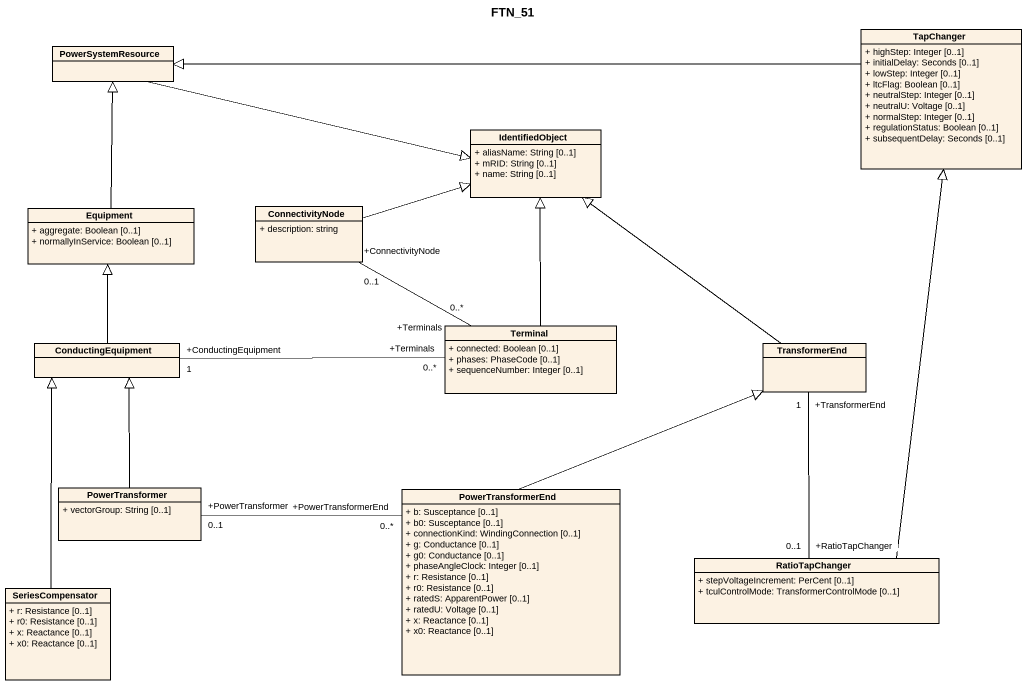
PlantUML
@startuml
title FTN_51
hide circle
hide empty members
skinparam classAttributeIconSize 0
class PowerSystemResource
class TapChanger {
  + highStep: Integer [0..1]
  + initialDelay: Seconds [0..1]
  + lowStep: Integer [0..1]
  + ltcFlag: Boolean [0..1]
  + neutralStep: Integer [0..1]
  + neutralU: Voltage [0..1]
  + normalStep: Integer [0..1]
  + regulationStatus: Boolean [0..1]
  + subsequentDelay: Seconds [0..1]
}
class IdentifiedObject {
  + aliasName: String [0..1]
  + mRID: String [0..1]
  + name: String [0..1]
}
class Equipment {
  + aggregate: Boolean [0..1]
  + normallyInService: Boolean [0..1]
}
class ConnectivityNode {
  + description: string
}
class ConductingEquipment
class Terminal {
  + connected: Boolean [0..1]
  + phases: PhaseCode [0..1]
  + sequenceNumber: Integer [0..1]
}
class TransformerEnd
class PowerTransformer {
  + vectorGroup: String [0..1]
}
class PowerTransformerEnd {
  + b: Susceptance [0..1]
  + b0: Susceptance [0..1]
  + connectionKind: WindingConnection [0..1]
  + g: Conductance [0..1]
  + g0: Conductance [0..1]
  + phaseAngleClock: Integer [0..1]
  + r: Resistance [0..1]
  + r0: Resistance [0..1]
  + ratedS: ApparentPower [0..1]
  + ratedU: Voltage [0..1]
  + x: Reactance [0..1]
  + x0: Reactance [0..1]
}
class SeriesCompensator {
  + r: Resistance [0..1]
  + r0: Resistance [0..1]
  + x: Reactance [0..1]
  + x0: Reactance [0..1]
}
class RatioTapChanger {
  + stepVoltageIncrement: PerCent [0..1]
  + tculControlMode: TransformerControlMode [0..1]
}
PowerSystemResource -right-|> IdentifiedObject
TapChanger -left-|> PowerSystemResource
Equipment -up-|> PowerSystemResource
ConnectivityNode -right-|> IdentifiedObject
ConductingEquipment -up-|> Equipment
Terminal -up-|> IdentifiedObject
Terminal "+Terminals\n0..*" -left- "+ConnectivityNode\n0..1" ConnectivityNode
Terminal "+Terminals\n0..*" -left- "+ConductingEquipment\n1" ConductingEquipment
TransformerEnd -up-|> IdentifiedObject
TransformerEnd "+TransformerEnd\n1" -- "+RatioTapChanger\n0..1" RatioTapChanger
PowerTransformer -up-|> ConductingEquipment
PowerTransformer "+PowerTransformer\n0..1" -right- "+PowerTransformerEnd\n0..*" PowerTransformerEnd
PowerTransformerEnd -up-|> TransformerEnd
SeriesCompensator -up-|> ConductingEquipment
RatioTapChanger -up-|> TapChanger
@enduml
